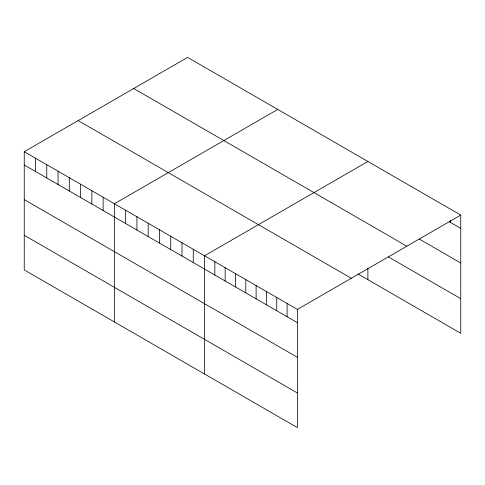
<?xml version="1.0" encoding="UTF-8"?>
<svg xmlns="http://www.w3.org/2000/svg" width="485" height="485" viewBox="0 0 485 485"><rect width="100%" height="100%" fill="white"/><g stroke="black" fill="none" stroke-linecap="round" stroke-linejoin="round"><path stroke-width="0.73" d="M24.25 151.702L297.396 309.4L297.396 427.612L24.25 269.915L24.25 151.702L187.604 57.388L460.75 215.085L460.75 333.298L357.863 273.898M277.741 109.428L114.387 203.742L114.387 321.955M367.879 161.469L204.524 255.783L204.524 373.996M297.396 309.4L460.75 215.085M449.14 221.663L460.75 228.368M419.476 239.166L460.75 262.997M133.696 88.512L406.842 246.21M388.521 256.971L460.75 298.669M78.158 120.577L351.304 278.275M24.25 164.985L297.396 322.683M24.25 199.608L297.396 357.306M24.25 235.286L297.396 392.983M450.432 220.196L450.432 222.409M367.879 268.138L367.879 279.681M287.078 303.44L287.078 316.723M276.753 297.487L276.753 310.764M266.435 291.527L266.435 304.81M256.116 285.568L256.116 298.851M245.798 279.615L245.798 292.892M235.48 273.655L235.48 286.938M225.161 267.696L225.161 280.979M214.843 261.742L214.843 275.019M193.26 249.278L193.26 262.561M181.99 242.773L181.99 256.056M170.726 236.268L170.726 249.551M159.456 229.763L159.456 243.046M148.192 223.258L148.192 236.541M136.922 216.753L136.922 230.035M125.657 210.248L125.657 223.53M103.123 197.237L103.123 210.52M91.853 190.732L91.853 204.015M80.589 184.227L80.589 197.51M69.319 177.722L69.319 191.005M58.054 171.217L58.054 184.5M46.784 164.712L46.784 177.995M35.52 158.207L35.52 171.49"/></g></svg>
